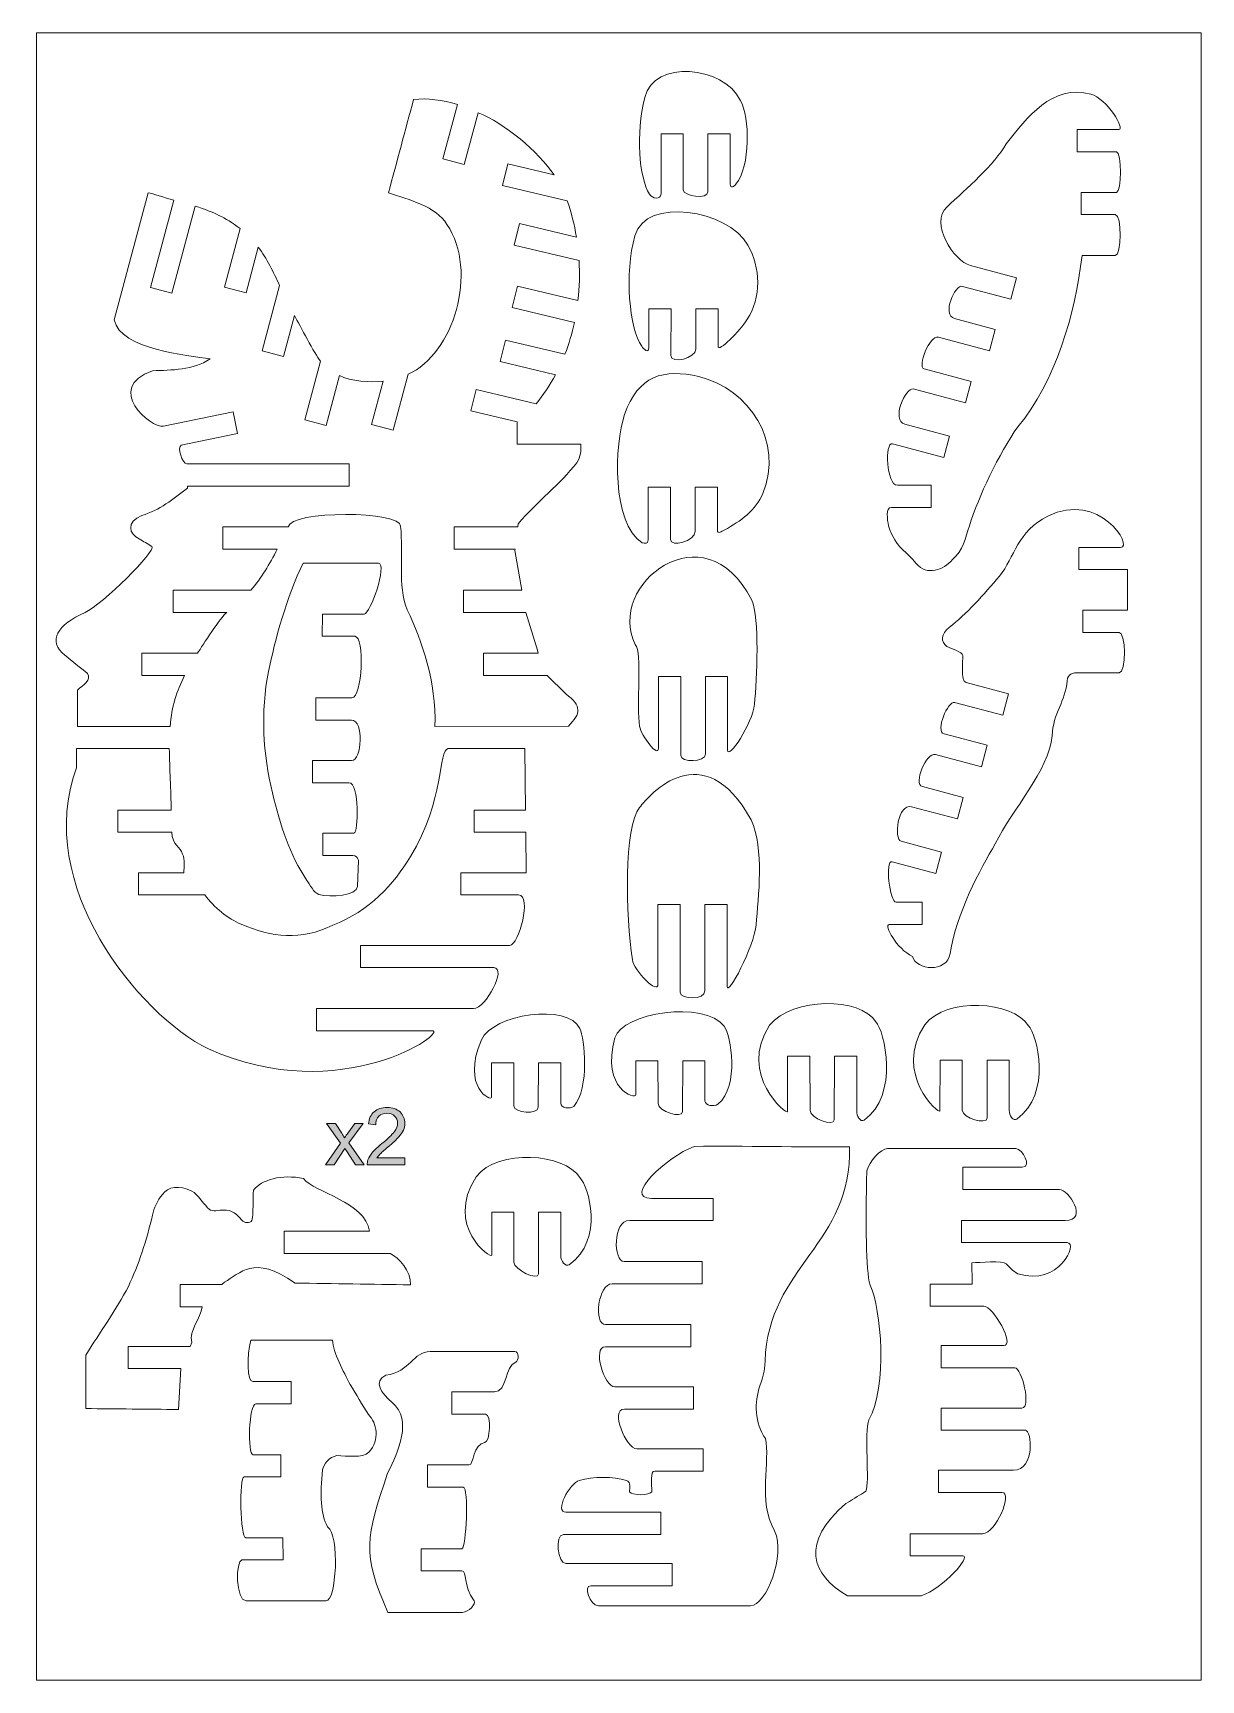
# Model space of a CAD drawing. Header units: inches. Extents: x 32 to 190, y 132 to 355.
import ezdxf

# ---------------------------------------------------------------- set-up
doc = ezdxf.new("R2010")
doc.units = ezdxf.units.IN
doc.header["$MEASUREMENT"] = 0
for name, color, linetype in [('Capa 1', 7, 'Continuous'), ('Capa 2', 1, 'Continuous'), ('Capa 3', 5, 'Continuous')]:
    doc.layers.add(name, color=color, linetype=linetype)

msp = doc.modelspace()

# ---------------------------------------------------------------- hatches: boundary and pattern name
at = {"layer": 'Capa 2'}
h = msp.add_hatch(color=256, dxfattribs=at)
h.dxf.hatch_style = 2
edge = h.paths.add_edge_path()
edge.add_spline(control_points=[(71.63, 202), (71.63, 202), (73.67, 204.91), (73.67, 204.91), (73.67, 204.91), (71.78, 207.59), (71.78, 207.59), (71.78, 207.59), (72.96, 207.59), (72.96, 207.59), (72.96, 207.59), (73.82, 206.28), (73.82, 206.28), (73.98, 206.03), (74.11, 205.83), (74.21, 205.66), (74.37, 205.89), (74.51, 206.09), (74.64, 206.27), (74.64, 206.27), (75.58, 207.59), (75.58, 207.59), (75.58, 207.59), (76.71, 207.59), (76.71, 207.59), (76.71, 207.59), (74.78, 204.96), (74.78, 204.96), (74.78, 204.96), (76.86, 202), (76.86, 202), (76.86, 202), (75.7, 202), (75.7, 202), (75.7, 202), (74.55, 203.74), (74.55, 203.74), (74.55, 203.74), (74.24, 204.21), (74.24, 204.21), (74.24, 204.21), (72.78, 202), (72.78, 202), (72.78, 202), (71.63, 202), (71.63, 202), (71.63, 202), (71.63, 202), (71.63, 202)], knot_values=[0, 0, 0, 0, 1, 1, 1, 2, 2, 2, 3, 3, 3, 4, 4, 4, 5, 5, 5, 6, 6, 6, 7, 7, 7, 8, 8, 8, 9, 9, 9, 10, 10, 10, 11, 11, 11, 12, 12, 12, 13, 13, 13, 14, 14, 14, 15, 15, 15, 16, 16, 16, 16], degree=3, periodic=0)
edge = h.paths.add_edge_path()
edge.add_spline(control_points=[(82.37, 202.92), (82.37, 202.92), (82.37, 202), (82.37, 202), (82.37, 202), (77.27, 202), (77.27, 202), (77.26, 202.23), (77.29, 202.45), (77.37, 202.66), (77.5, 203.01), (77.71, 203.35), (78, 203.69), (78.29, 204.03), (78.7, 204.42), (79.24, 204.86), (80.08, 205.55), (80.64, 206.09), (80.94, 206.49), (81.23, 206.89), (81.38, 207.27), (81.38, 207.63), (81.38, 208.01), (81.25, 208.32), (80.98, 208.58), (80.71, 208.84), (80.36, 208.97), (79.93, 208.97), (79.47, 208.97), (79.11, 208.83), (78.83, 208.56), (78.56, 208.28), (78.42, 207.9), (78.42, 207.42), (78.42, 207.42), (77.44, 207.52), (77.44, 207.52), (77.51, 208.25), (77.76, 208.8), (78.2, 209.18), (78.63, 209.56), (79.22, 209.75), (79.95, 209.75), (80.69, 209.75), (81.27, 209.55), (81.71, 209.14), (82.14, 208.73), (82.35, 208.22), (82.35, 207.61), (82.35, 207.3), (82.29, 207), (82.16, 206.7), (82.04, 206.4), (81.83, 206.09), (81.54, 205.76), (81.24, 205.43), (80.76, 204.97), (80.08, 204.4), (79.51, 203.92), (79.14, 203.6), (78.98, 203.43), (78.82, 203.26), (78.69, 203.09), (78.58, 202.92), (78.58, 202.92), (82.37, 202.92), (82.37, 202.92)], knot_values=[0, 0, 0, 0, 0.352778, 0.352778, 0.352778, 0.705556, 0.705556, 0.705556, 1.058334, 1.058334, 1.058334, 1.411112, 1.411112, 1.411112, 1.76389, 1.76389, 1.76389, 2.116668, 2.116668, 2.116668, 2.469446, 2.469446, 2.469446, 2.822224, 2.822224, 2.822224, 3.175002, 3.175002, 3.175002, 3.52778, 3.52778, 3.52778, 3.880558, 3.880558, 3.880558, 4.233336, 4.233336, 4.233336, 4.586114, 4.586114, 4.586114, 4.938892, 4.938892, 4.938892, 5.29167, 5.29167, 5.29167, 5.644448, 5.644448, 5.644448, 5.997226, 5.997226, 5.997226, 6.350004, 6.350004, 6.350004, 6.702782, 6.702782, 6.702782, 7.05556, 7.05556, 7.05556, 7.408338, 7.408338, 7.408338, 7.761116, 7.761116, 7.761116, 7.761116], degree=3, periodic=0)
edge.add_line((82.37, 202.92), (82.37, 202.92))

# ---------------------------------------------------------------- linework, layer by layer
at = {"layer": 'Capa 1', "lineweight": 20}
for points, knots in [([(114.79, 346.36), (113.59, 341.35), (114.01, 335.59), (115.44, 333.25), (115.8, 332.65), (117, 332.49), (117, 333.29), (117, 333.29), (117, 341.43), (117, 341.43), (117, 341.43), (120, 341.43), (120, 341.43), (120, 341.43), (120, 333.85), (120, 333.85), (120, 332.99), (123.35, 332.5), (123.35, 333.6), (123.35, 333.6), (123.35, 341.43), (123.35, 341.43), (123.35, 341.43), (126.35, 341.43), (126.35, 341.43), (126.35, 341.43), (126.35, 334.64), (126.35, 334.64), (126.35, 333.95), (126.9, 334.31), (127.13, 334.6), (129.12, 337.07), (129.02, 343.63), (127.72, 345.98), (125.43, 350.66), (116.01, 351.5), (114.79, 346.36), (114.79, 346.36), (114.79, 346.36), (114.79, 346.36)], [0, 0, 0, 0, 1, 1, 1, 2, 2, 2, 3, 3, 3, 4, 4, 4, 5, 5, 5, 6, 6, 6, 7, 7, 7, 8, 8, 8, 9, 9, 9, 10, 10, 10, 11, 11, 11, 12, 12, 12, 13, 13, 13, 13]), ([(178.89, 341.99), (179.84, 341.99), (177.27, 346.2), (175.12, 346.8), (169.86, 348.17), (166.49, 343.65), (163.67, 340.06), (162.07, 337.25), (158.33, 334.05), (155.65, 331.52), (153.3, 329.44), (156.53, 324.23), (158.86, 323.61), (158.86, 323.61), (165.07, 321.94), (165.07, 321.94), (165.07, 321.94), (164.3, 319.05), (164.3, 319.05), (164.3, 319.05), (157.77, 320.8), (157.77, 320.8), (156.69, 321.08), (154.95, 316.92), (156.7, 316.45), (156.7, 316.45), (162.18, 314.98), (162.18, 314.98), (162.18, 314.98), (161.4, 312.08), (161.4, 312.08), (161.4, 312.08), (154.5, 313.93), (154.5, 313.93), (153.29, 314.26), (151.63, 309.88), (152.57, 309.63), (152.57, 309.63), (158.94, 307.92), (158.94, 307.92), (158.94, 307.92), (158.16, 305.03), (158.16, 305.03), (158.16, 305.03), (151.08, 306.92), (151.08, 306.92), (150.08, 307.19), (148.06, 302.67), (149.98, 302.16), (149.98, 302.16), (156.02, 300.54), (156.02, 300.54), (156.02, 300.54), (155.24, 297.64), (155.24, 297.64), (155.24, 297.64), (148.3, 299.51), (148.3, 299.51), (147.22, 299.8), (147.45, 293.9), (148.96, 293.9), (148.96, 293.9), (153.55, 293.9), (153.55, 293.9), (153.55, 293.9), (153.55, 290.9), (153.55, 290.9), (153.55, 290.9), (148.16, 290.9), (148.16, 290.9), (147.3, 290.9), (147.64, 289.24), (147.75, 288.41), (148.82, 285.24), (150.24, 285.01), (151.48, 283.32), (153.02, 281.59), (155.16, 282.44), (156.42, 283.85), (157.85, 285.1), (158.16, 286.75), (158.7, 288.41), (159.88, 292.3), (162.72, 298.18), (165.25, 301.81), (170.38, 307.9), (172.99, 317.12), (173.94, 324.96), (173.94, 324.96), (178.42, 324.96), (178.42, 324.96), (179.31, 324.99), (179.35, 330.47), (178.4, 330.5), (178.4, 330.5), (173.83, 330.5), (173.83, 330.5), (173.83, 330.5), (173.83, 333.5), (173.83, 333.5), (175.41, 333.5), (177, 333.5), (178.58, 333.5), (179.26, 333.52), (179.37, 338.97), (178.57, 338.99), (178.57, 338.99), (173.27, 338.99), (173.27, 338.99), (173.27, 338.99), (173.27, 341.99), (173.27, 341.99), (173.27, 341.99), (178.89, 341.99), (178.89, 341.99), (178.89, 341.99), (178.89, 341.99), (178.89, 341.99)], [0, 0, 0, 0, 1, 1, 1, 2, 2, 2, 3, 3, 3, 4, 4, 4, 5, 5, 5, 6, 6, 6, 7, 7, 7, 8, 8, 8, 9, 9, 9, 10, 10, 10, 11, 11, 11, 12, 12, 12, 13, 13, 13, 14, 14, 14, 15, 15, 15, 16, 16, 16, 17, 17, 17, 18, 18, 18, 19, 19, 19, 20, 20, 20, 21, 21, 21, 22, 22, 22, 23, 23, 23, 24, 24, 24, 25, 25, 25, 26, 26, 26, 27, 27, 27, 28, 28, 28, 29, 29, 29, 30, 30, 30, 31, 31, 31, 32, 32, 32, 33, 33, 33, 34, 34, 34, 35, 35, 35, 36, 36, 36, 37, 37, 37, 38, 38, 38, 39, 39, 39, 39]), ([(47.65, 333.43), (47.65, 333.43), (43.06, 316.26), (43.06, 316.26), (43.94, 312.22), (52.92, 311.52), (56.04, 310.98), (53.7, 309.46), (50.82, 309.47), (48.25, 309.39), (41.62, 307.07), (47.99, 301.55), (49.72, 301.91), (49.72, 301.91), (59.15, 303.82), (59.15, 303.82), (59.15, 303.82), (59.75, 300.89), (59.75, 300.89), (59.75, 300.89), (52.13, 299.34), (52.13, 299.34), (51.52, 299.1), (52.28, 296.8), (52.89, 296.78), (52.89, 296.78), (74.84, 296.78), (74.84, 296.78), (74.84, 296.78), (74.84, 293.78), (74.84, 293.78), (74.84, 293.78), (52.98, 293.78), (52.98, 293.78), (52.98, 293.68), (52.99, 293.59), (52.99, 293.49), (51.07, 292.1), (49.16, 290.48), (46.79, 289.82), (44.64, 288.99), (45.04, 287.25), (46.45, 286.65), (47.01, 286.31), (47.58, 285.97), (48.14, 285.63), (48.8, 285.07), (41.44, 277.73), (39.11, 276.69), (35.44, 275.05), (33.92, 272.84), (36.4, 270.92), (37.42, 270.09), (38.43, 269.26), (39.45, 268.43), (40.07, 267.56), (38.77, 266.89), (38.09, 266.17), (38.09, 264.62), (38.09, 262.84), (38.09, 261.29), (38.09, 261.29), (50.63, 261.29), (50.63, 261.29), (50.82, 263.99), (51.5, 266.02), (52.58, 268.17), (52.58, 268.17), (46.78, 268.17), (46.78, 268.17), (46.78, 268.17), (46.78, 271.17), (46.78, 271.17), (46.78, 271.17), (54.32, 271.17), (54.32, 271.17), (55.04, 272.29), (57.39, 276.04), (58.28, 276.69), (58.28, 276.69), (51.02, 276.69), (51.02, 276.69), (51.02, 276.69), (51.02, 279.69), (51.02, 279.69), (51.02, 279.69), (61.53, 279.69), (61.53, 279.69), (62.97, 281.37), (64.06, 283.23), (65.11, 285.26), (65.11, 285.26), (57.73, 285.26), (57.73, 285.26), (57.73, 285.26), (57.73, 288.26), (57.73, 288.26), (57.73, 288.26), (66.6, 288.26), (66.6, 288.26), (66.77, 290.51), (81.98, 290.48), (81.78, 288.35), (82.19, 284.57), (81.36, 280.41), (82.68, 277.03), (84.69, 272.81), (86.62, 267.37), (86.43, 261.28), (86.43, 261.28), (104.47, 261.3), (104.47, 261.3), (106.22, 263.07), (106.27, 264), (104.13, 265.71), (104.13, 265.71), (101.62, 268.17), (101.62, 268.17), (101.62, 268.17), (93, 268.17), (93, 268.17), (93, 268.17), (93, 271.17), (93, 271.17), (93, 271.17), (100.39, 271.17), (100.39, 271.17), (100.39, 271.17), (100.29, 271.6), (100.29, 271.6), (100.29, 271.6), (98.74, 276.69), (98.74, 276.69), (98.74, 276.69), (90.28, 276.69), (90.28, 276.69), (90.28, 276.69), (90.28, 279.69), (90.28, 279.69), (90.28, 279.69), (98.2, 279.69), (98.2, 279.69), (98.2, 279.69), (97.24, 285.06), (97.24, 285.06), (97.24, 285.06), (97.27, 285.26), (97.27, 285.26), (97.27, 285.26), (89.05, 285.26), (89.05, 285.26), (89.05, 285.26), (89.05, 288.26), (89.05, 288.26), (89.05, 288.26), (97.64, 288.26), (97.64, 288.26), (97.64, 288.26), (97.7, 288.69), (97.7, 288.69), (100.22, 291.72), (103.41, 294.02), (105.6, 296.95), (106.18, 297.76), (106.17, 298.58), (106.16, 299.44), (106.16, 299.44), (97.53, 299.44), (97.53, 299.44), (97.53, 299.44), (97.53, 302.46), (97.53, 302.46), (97.53, 302.46), (91.3, 303.96), (91.3, 303.96), (91.3, 303.96), (92, 306.87), (92, 306.87), (92, 306.87), (100.11, 304.92), (100.11, 304.92), (101.04, 306.06), (102.03, 307.52), (102.73, 308.84), (102.73, 308.84), (95.27, 310.62), (95.27, 310.62), (95.27, 310.62), (95.97, 313.54), (95.97, 313.54), (95.97, 313.54), (104, 311.61), (104, 311.61), (104.54, 312.99), (104.98, 314.44), (105.3, 315.9), (105.3, 315.9), (96.88, 317.93), (96.88, 317.93), (96.88, 317.93), (97.58, 320.84), (97.58, 320.84), (97.58, 320.84), (105.77, 318.88), (105.77, 318.88), (105.98, 320.68), (106.02, 322.48), (105.92, 324.28), (105.92, 324.28), (97.15, 326.39), (97.15, 326.39), (97.15, 326.39), (97.86, 329.3), (97.86, 329.3), (97.86, 329.3), (105.56, 327.45), (105.56, 327.45), (105.29, 329.11), (104.87, 330.82), (104.32, 332.35), (104.32, 332.35), (95.57, 334.45), (95.57, 334.45), (95.57, 334.45), (96.27, 337.37), (96.27, 337.37), (96.27, 337.37), (102.54, 335.86), (102.54, 335.86), (100.39, 339.01), (95.83, 342.89), (92.28, 344.28), (92.28, 344.28), (90.39, 337.26), (90.39, 337.26), (90.39, 337.26), (87.5, 338.04), (87.5, 338.04), (87.5, 338.04), (89.46, 345.38), (89.46, 345.38), (87.42, 346.01), (85.39, 346.29), (83.54, 346.08), (82.41, 341.87), (81.28, 337.66), (80.15, 333.45), (82.96, 332.53), (86.55, 331.61), (88.05, 329.17), (92.34, 322.79), (88.94, 311.64), (82.8, 308.91), (82.8, 308.91), (80.77, 301.34), (80.77, 301.34), (80.77, 301.34), (77.87, 302.12), (77.87, 302.12), (77.87, 302.12), (79.44, 307.96), (79.44, 307.96), (77.85, 307.79), (74.94, 307.95), (73.53, 308.73), (73.53, 308.73), (71.71, 301.96), (71.71, 301.96), (71.71, 301.96), (68.82, 302.74), (68.82, 302.74), (68.82, 302.74), (70.95, 310.7), (70.95, 310.7), (70.14, 311.64), (68.21, 315.5), (67.43, 316.85), (67.43, 316.85), (65.95, 311.32), (65.95, 311.32), (65.95, 311.32), (63.06, 312.1), (63.06, 312.1), (63.06, 312.1), (65.42, 320.93), (65.42, 320.93), (64.59, 322.69), (63.67, 324.6), (62.54, 326.1), (62.54, 326.1), (60.89, 319.94), (60.89, 319.94), (60.89, 319.94), (57.99, 320.71), (57.99, 320.71), (57.99, 320.71), (60.11, 328.61), (60.11, 328.61), (57.85, 330.23), (56.69, 330.75), (54.02, 331.66), (54.02, 331.66), (50.87, 319.88), (50.87, 319.88), (50.87, 319.88), (47.97, 320.66), (47.97, 320.66), (47.97, 320.66), (51.13, 332.44), (51.13, 332.44), (49.88, 332.8), (48.26, 333.36), (47.65, 333.43), (47.65, 333.43), (47.65, 333.43), (47.65, 333.43)], [0, 0, 0, 0, 1, 1, 1, 2, 2, 2, 3, 3, 3, 4, 4, 4, 5, 5, 5, 6, 6, 6, 7, 7, 7, 8, 8, 8, 9, 9, 9, 10, 10, 10, 11, 11, 11, 12, 12, 12, 13, 13, 13, 14, 14, 14, 15, 15, 15, 16, 16, 16, 17, 17, 17, 18, 18, 18, 19, 19, 19, 20, 20, 20, 21, 21, 21, 22, 22, 22, 23, 23, 23, 24, 24, 24, 25, 25, 25, 26, 26, 26, 27, 27, 27, 28, 28, 28, 29, 29, 29, 30, 30, 30, 31, 31, 31, 32, 32, 32, 33, 33, 33, 34, 34, 34, 35, 35, 35, 36, 36, 36, 37, 37, 37, 38, 38, 38, 39, 39, 39, 40, 40, 40, 41, 41, 41, 42, 42, 42, 43, 43, 43, 44, 44, 44, 45, 45, 45, 46, 46, 46, 47, 47, 47, 48, 48, 48, 49, 49, 49, 50, 50, 50, 51, 51, 51, 52, 52, 52, 53, 53, 53, 54, 54, 54, 55, 55, 55, 56, 56, 56, 57, 57, 57, 58, 58, 58, 59, 59, 59, 60, 60, 60, 61, 61, 61, 62, 62, 62, 63, 63, 63, 64, 64, 64, 65, 65, 65, 66, 66, 66, 67, 67, 67, 68, 68, 68, 69, 69, 69, 70, 70, 70, 71, 71, 71, 72, 72, 72, 73, 73, 73, 74, 74, 74, 75, 75, 75, 76, 76, 76, 77, 77, 77, 78, 78, 78, 79, 79, 79, 80, 80, 80, 81, 81, 81, 82, 82, 82, 83, 83, 83, 84, 84, 84, 85, 85, 85, 86, 86, 86, 87, 87, 87, 88, 88, 88, 89, 89, 89, 90, 90, 90, 91, 91, 91, 92, 92, 92, 93, 93, 93, 94, 94, 94, 95, 95, 95, 96, 96, 96, 97, 97, 97, 98, 98, 98, 99, 99, 99, 100, 100, 100, 101, 101, 101, 102, 102, 102, 103, 103, 103, 104, 104, 104, 105, 105, 105, 105]), ([(113.47, 327.65), (112.04, 322.5), (112.69, 315.09), (114.4, 312.69), (114.63, 312.35), (115.33, 311.6), (115.36, 312.52), (115.36, 312.52), (115.36, 317.76), (115.36, 317.76), (115.36, 317.76), (118.36, 317.76), (118.36, 317.76), (118.36, 317.76), (118.33, 311.43), (118.33, 311.43), (118.35, 310.24), (121.69, 311.1), (121.71, 312.3), (121.71, 312.3), (121.71, 317.76), (121.71, 317.76), (121.71, 317.76), (124.71, 317.76), (124.71, 317.76), (124.71, 317.76), (124.71, 312.72), (124.71, 312.72), (124.7, 311.69), (127.72, 314.87), (128.61, 316.26), (130.64, 319.3), (130.43, 323.37), (128.75, 326.38), (126, 331.19), (114.94, 332.94), (113.47, 327.65), (113.47, 327.65), (113.47, 327.65), (113.47, 327.65)], [0, 0, 0, 0, 1, 1, 1, 2, 2, 2, 3, 3, 3, 4, 4, 4, 5, 5, 5, 6, 6, 6, 7, 7, 7, 8, 8, 8, 9, 9, 9, 10, 10, 10, 11, 11, 11, 12, 12, 12, 13, 13, 13, 13]), ([(112.07, 303.45), (110.71, 299.48), (110.29, 288.75), (114.45, 286.12), (114.73, 286.08), (115.28, 285.84), (115.28, 286.52), (115.28, 286.52), (115.28, 293.62), (115.28, 293.62), (115.28, 293.62), (118.28, 293.62), (118.28, 293.62), (118.28, 293.62), (118.28, 286.55), (118.28, 286.55), (118.28, 285.47), (121.63, 286.34), (121.63, 287.64), (121.63, 287.64), (121.63, 293.62), (121.63, 293.62), (121.63, 293.62), (124.63, 293.62), (124.63, 293.62), (124.63, 293.62), (124.63, 287.83), (124.63, 287.83), (124.63, 287.18), (125.26, 287.7), (125.56, 287.84), (127.75, 289.03), (129.81, 290.53), (130.78, 292.8), (133.64, 299.8), (128.96, 306.86), (122.12, 308.61), (117.33, 309.67), (113.9, 308.79), (112.07, 303.45), (112.07, 303.45), (112.07, 303.45), (112.07, 303.45)], [0, 0, 0, 0, 1, 1, 1, 2, 2, 2, 3, 3, 3, 4, 4, 4, 5, 5, 5, 6, 6, 6, 7, 7, 7, 8, 8, 8, 9, 9, 9, 10, 10, 10, 11, 11, 11, 12, 12, 12, 13, 13, 13, 14, 14, 14, 14]), ([(179.13, 285.49), (180.98, 285.49), (176.22, 293.25), (169.31, 289.71), (165.2, 287.73), (164.82, 284.14), (162.77, 281.62), (160.73, 279.2), (158.17, 276.31), (155.99, 274.72), (154.84, 273.76), (154.78, 272.75), (155.65, 272.11), (156.37, 271.7), (157.73, 271.4), (157.8, 270.87), (157.82, 270.19), (157.49, 267.43), (158.24, 267.23), (158.24, 267.23), (164, 265.69), (164, 265.69), (164, 265.69), (163.22, 262.79), (163.22, 262.79), (163.22, 262.79), (156.7, 264.54), (156.7, 264.54), (155.79, 264.78), (154.04, 260.62), (155.28, 260.28), (155.28, 260.28), (161.1, 258.73), (161.1, 258.73), (161.1, 258.73), (160.32, 255.83), (160.32, 255.83), (160.32, 255.83), (154.12, 257.49), (154.12, 257.49), (152.84, 257.83), (151.08, 253.48), (152.34, 253.14), (152.34, 253.14), (157.86, 251.67), (157.86, 251.67), (157.86, 251.67), (157.09, 248.77), (157.09, 248.77), (157.09, 248.77), (150.89, 250.43), (150.89, 250.43), (149.06, 250.92), (148.38, 246.04), (149.49, 245.75), (149.49, 245.75), (154.94, 244.28), (154.94, 244.28), (154.94, 244.28), (154.17, 241.39), (154.17, 241.39), (154.17, 241.39), (148.26, 242.97), (148.26, 242.97), (147.21, 243.25), (147.97, 237.5), (148.79, 237.5), (148.79, 237.5), (152.31, 237.5), (152.31, 237.5), (152.31, 237.5), (152.31, 234.5), (152.31, 234.5), (152.31, 234.5), (147.87, 234.5), (147.87, 234.5), (147.07, 234.5), (148.87, 231.2), (151, 230.16), (151.48, 228.36), (155.62, 227.85), (156.11, 230.58), (156.9, 235.86), (160.16, 242.05), (162.2, 245.41), (164.53, 250.12), (169.46, 255.31), (169.88, 260.02), (170, 263.09), (171.71, 264.67), (171.93, 267.46), (172, 268.45), (172.73, 268.51), (173.07, 268.52), (175.02, 268.52), (176.98, 268.52), (178.94, 268.52), (179.98, 268.51), (179.83, 274.16), (178.94, 274), (178.94, 274), (174.05, 274), (174.05, 274), (174.05, 274), (174.05, 277), (174.05, 277), (174.05, 277), (180.07, 277), (180.07, 277), (180.07, 277), (180.07, 282.49), (180.07, 282.49), (180.07, 282.49), (173.49, 282.49), (173.49, 282.49), (173.49, 282.49), (173.49, 285.49), (173.49, 285.49), (173.49, 285.49), (179.13, 285.49), (179.13, 285.49), (179.13, 285.49), (179.13, 285.49), (179.13, 285.49)], [0, 0, 0, 0, 1, 1, 1, 2, 2, 2, 3, 3, 3, 4, 4, 4, 5, 5, 5, 6, 6, 6, 7, 7, 7, 8, 8, 8, 9, 9, 9, 10, 10, 10, 11, 11, 11, 12, 12, 12, 13, 13, 13, 14, 14, 14, 15, 15, 15, 16, 16, 16, 17, 17, 17, 18, 18, 18, 19, 19, 19, 20, 20, 20, 21, 21, 21, 22, 22, 22, 23, 23, 23, 24, 24, 24, 25, 25, 25, 26, 26, 26, 27, 27, 27, 28, 28, 28, 29, 29, 29, 30, 30, 30, 31, 31, 31, 32, 32, 32, 33, 33, 33, 34, 34, 34, 35, 35, 35, 36, 36, 36, 37, 37, 37, 38, 38, 38, 39, 39, 39, 40, 40, 40, 41, 41, 41, 41]), ([(129.26, 278.37), (122.9, 290.96), (109.47, 280.37), (113.52, 272.36), (114.49, 271.37), (113.64, 263.95), (114.11, 261.31), (114.33, 260), (116.66, 256.93), (116.66, 258.36), (116.66, 258.36), (116.66, 268.02), (116.66, 268.02), (116.66, 268.02), (119.66, 268.02), (119.66, 268.02), (119.66, 268.02), (119.66, 257.37), (119.66, 257.37), (119.66, 256.4), (123.01, 256.39), (123.01, 257.53), (123.01, 257.53), (123.01, 268.02), (123.01, 268.02), (123.01, 268.02), (126.01, 268.02), (126.01, 268.02), (126.01, 268.02), (126.01, 258.08), (126.01, 258.08), (126.01, 256.64), (129.41, 261.7), (129.64, 264.28), (129.94, 267.73), (130.38, 275.95), (129.26, 278.37), (129.26, 278.37), (129.26, 278.37), (129.26, 278.37)], [0, 0, 0, 0, 1, 1, 1, 2, 2, 2, 3, 3, 3, 4, 4, 4, 5, 5, 5, 6, 6, 6, 7, 7, 7, 8, 8, 8, 9, 9, 9, 10, 10, 10, 11, 11, 11, 12, 12, 12, 13, 13, 13, 13]), ([(78.78, 283.36), (78.78, 283.36), (68.62, 283.36), (68.62, 283.36), (66.41, 279), (64.77, 272.84), (63.93, 268.73), (62.82, 263.26), (63.19, 257.47), (64.44, 252.32), (65.54, 247.8), (66.75, 244.01), (69.12, 240.44), (69.44, 240.02), (70.11, 238.71), (70.71, 238.56), (72.38, 238.16), (75.89, 238.37), (75.95, 239.64), (75.95, 239.64), (76.07, 243.18), (76.07, 243.18), (75.96, 243.57), (75.73, 243.82), (75.32, 243.84), (75.32, 243.84), (71.28, 243.84), (71.28, 243.84), (71.28, 243.84), (71.28, 246.84), (71.28, 246.84), (71.28, 246.84), (75.48, 246.84), (75.48, 246.84), (76.04, 246.84), (76.31, 253.67), (74.77, 253.67), (74.77, 253.67), (69.85, 253.67), (69.85, 253.67), (69.85, 253.67), (69.86, 256.67), (69.86, 256.67), (69.86, 256.67), (75.15, 256.67), (75.15, 256.67), (76.56, 256.67), (76.88, 262.15), (75.13, 262.15), (75.13, 262.15), (70.34, 262.15), (70.34, 262.15), (70.34, 262.15), (70.34, 265.15), (70.34, 265.15), (70.34, 265.15), (75.21, 265.15), (75.21, 265.15), (76.61, 265.15), (77, 273.47), (75.59, 273.47), (75.59, 273.47), (71.19, 273.47), (71.19, 273.47), (71.19, 273.47), (71.21, 276.47), (71.21, 276.47), (71.21, 276.47), (76.88, 276.47), (76.88, 276.47), (77.67, 276.47), (80.05, 283.22), (78.78, 283.36), (78.78, 283.36), (78.78, 283.36), (78.78, 283.36)], [0, 0, 0, 0, 1, 1, 1, 2, 2, 2, 3, 3, 3, 4, 4, 4, 5, 5, 5, 6, 6, 6, 7, 7, 7, 8, 8, 8, 9, 9, 9, 10, 10, 10, 11, 11, 11, 12, 12, 12, 13, 13, 13, 14, 14, 14, 15, 15, 15, 16, 16, 16, 17, 17, 17, 18, 18, 18, 19, 19, 19, 20, 20, 20, 21, 21, 21, 22, 22, 22, 23, 23, 23, 24, 24, 24, 25, 25, 25, 25]), ([(129.19, 248.67), (122.69, 260.35), (115.39, 252.06), (114.11, 250.31), (112, 247.76), (112.18, 235.67), (113.12, 229.73), (113.34, 228.28), (116.59, 224.87), (116.59, 226.46), (116.59, 226.46), (116.59, 237.19), (116.59, 237.19), (116.59, 237.19), (119.59, 237.19), (119.59, 237.19), (119.59, 237.19), (119.59, 225.36), (119.59, 225.36), (119.59, 224.28), (122.94, 224.27), (122.94, 225.54), (122.94, 225.54), (122.94, 237.19), (122.94, 237.19), (122.94, 237.19), (125.94, 237.19), (125.94, 237.19), (125.94, 237.19), (125.94, 226.14), (125.94, 226.14), (125.94, 224.55), (129.62, 231.58), (129.85, 234.44), (130.16, 238.27), (130.98, 244.68), (129.19, 248.67), (129.19, 248.67), (129.19, 248.67), (129.19, 248.67)], [0, 0, 0, 0, 1, 1, 1, 2, 2, 2, 3, 3, 3, 4, 4, 4, 5, 5, 5, 6, 6, 6, 7, 7, 7, 8, 8, 8, 9, 9, 9, 10, 10, 10, 11, 11, 11, 12, 12, 12, 13, 13, 13, 13]), ([(50.51, 258.29), (50.51, 258.29), (37.98, 258.29), (37.98, 258.29), (37.98, 257.35), (37.98, 256.63), (37.98, 255.69), (32.07, 239.94), (46.31, 222.34), (55.81, 217.66), (73.78, 209.62), (88.49, 220.13), (86.01, 220.13), (86.01, 220.13), (70.41, 220.13), (70.41, 220.13), (70.41, 220.13), (70.41, 223.13), (70.41, 223.13), (70.41, 223.13), (91.63, 223.13), (91.63, 223.13), (93.31, 223.13), (96.19, 228.66), (94.4, 228.66), (94.4, 228.66), (76.37, 228.66), (76.37, 228.66), (76.37, 228.66), (76.37, 231.66), (76.37, 231.66), (76.37, 231.66), (96.52, 231.66), (96.52, 231.66), (97.81, 231.66), (99.59, 238.48), (97.71, 238.49), (97.71, 238.49), (89.95, 238.49), (89.95, 238.49), (89.95, 238.49), (89.95, 241.49), (89.95, 241.49), (89.95, 241.49), (98.78, 241.49), (98.78, 241.49), (98.78, 241.49), (98.72, 246.97), (98.72, 246.97), (98.72, 246.97), (91.75, 246.97), (91.75, 246.97), (91.75, 246.97), (91.75, 249.97), (91.75, 249.97), (91.75, 249.97), (98.69, 249.97), (98.69, 249.97), (98.69, 249.97), (98.6, 258.29), (98.6, 258.29), (98.6, 258.29), (88.21, 258.29), (88.21, 258.29), (86.87, 258.12), (87.79, 251.29), (83.13, 243.69), (80.81, 239.92), (77.6, 236.32), (72.63, 234.41), (68.27, 232.24), (64.35, 232.79), (60.21, 234.53), (58.48, 235.24), (56.49, 236.83), (55.32, 238.49), (55.32, 238.49), (46.34, 238.49), (46.34, 238.49), (46.34, 238.49), (46.34, 241.49), (46.34, 241.49), (46.34, 241.49), (52.49, 241.49), (52.49, 241.49), (52.48, 242.28), (52.68, 243.23), (52.31, 244.03), (52.04, 244.98), (50.94, 245.21), (50.83, 246.97), (50.83, 246.97), (43.56, 246.97), (43.56, 246.97), (43.56, 246.97), (43.56, 249.97), (43.56, 249.97), (43.56, 249.97), (50.78, 249.97), (50.78, 249.97), (50.7, 252.68), (50.57, 255.53), (50.51, 258.29), (50.51, 258.29), (50.51, 258.29), (50.51, 258.29)], [0, 0, 0, 0, 1, 1, 1, 2, 2, 2, 3, 3, 3, 4, 4, 4, 5, 5, 5, 6, 6, 6, 7, 7, 7, 8, 8, 8, 9, 9, 9, 10, 10, 10, 11, 11, 11, 12, 12, 12, 13, 13, 13, 14, 14, 14, 15, 15, 15, 16, 16, 16, 17, 17, 17, 18, 18, 18, 19, 19, 19, 20, 20, 20, 21, 21, 21, 22, 22, 22, 23, 23, 23, 24, 24, 24, 25, 25, 25, 26, 26, 26, 27, 27, 27, 28, 28, 28, 29, 29, 29, 30, 30, 30, 31, 31, 31, 32, 32, 32, 33, 33, 33, 34, 34, 34, 35, 35, 35, 35]), ([(92.72, 218.89), (94.23, 222.4), (104.41, 223.88), (106.03, 220.42), (106.64, 219.12), (107.4, 212.44), (105.2, 209.88), (104.66, 209.53), (103.44, 209.67), (103.44, 210.31), (103.44, 210.31), (103.44, 215.77), (103.44, 215.77), (103.44, 215.77), (100.44, 215.77), (100.44, 215.77), (100.44, 215.77), (100.39, 209.77), (100.39, 209.77), (100.39, 208.78), (97.11, 208.94), (97.11, 209.98), (97.11, 209.98), (97.09, 215.77), (97.09, 215.77), (97.09, 215.77), (94.09, 215.77), (94.09, 215.77), (94.09, 215.77), (94.09, 211.14), (94.09, 211.14), (94.09, 210.51), (89.93, 212.4), (92.72, 218.89), (92.72, 218.89), (92.72, 218.89), (92.72, 218.89)], [0, 0, 0, 0, 1, 1, 1, 2, 2, 2, 3, 3, 3, 4, 4, 4, 5, 5, 5, 6, 6, 6, 7, 7, 7, 8, 8, 8, 9, 9, 9, 10, 10, 10, 11, 11, 11, 12, 12, 12, 12]), ([(110.77, 219.19), (111.64, 222.52), (122.94, 224.33), (125.53, 220.73), (126.49, 219.41), (127.63, 212.75), (124.7, 210.18), (124.16, 209.84), (122.94, 209.98), (122.94, 210.62), (122.94, 210.62), (122.94, 216.08), (122.94, 216.08), (122.94, 216.08), (119.94, 216.08), (119.94, 216.08), (119.94, 216.08), (119.89, 209.19), (119.89, 209.19), (119.89, 208.19), (116.61, 209.24), (116.61, 210.29), (116.61, 210.29), (116.59, 216.08), (116.59, 216.08), (116.59, 216.08), (113.59, 216.08), (113.59, 216.08), (113.59, 216.08), (113.59, 211.45), (113.59, 211.45), (113.59, 210.82), (108.86, 212.13), (110.77, 219.19), (110.77, 219.19), (110.77, 219.19), (110.77, 219.19)], [0, 0, 0, 0, 1, 1, 1, 2, 2, 2, 3, 3, 3, 4, 4, 4, 5, 5, 5, 6, 6, 6, 7, 7, 7, 8, 8, 8, 9, 9, 9, 10, 10, 10, 11, 11, 11, 12, 12, 12, 12]), ([(131.68, 220.88), (134.83, 224.68), (143.96, 224.69), (146.05, 221.33), (147.22, 220.19), (149.25, 211.44), (144.47, 208.04), (143.92, 207.7), (143.46, 208.63), (143.46, 209.27), (143.46, 209.27), (143.46, 216.68), (143.46, 216.68), (143.46, 216.68), (140.46, 216.68), (140.46, 216.68), (140.46, 216.68), (140.4, 208.07), (140.4, 208.07), (140.4, 207.07), (137.15, 208.29), (137.15, 209.34), (137.15, 209.34), (137.11, 216.68), (137.11, 216.68), (137.11, 216.68), (134.12, 216.68), (134.12, 216.68), (134.12, 216.68), (134.12, 209.21), (134.12, 209.21), (134.12, 208.58), (127.32, 214.18), (131.68, 220.88), (131.68, 220.88), (131.68, 220.88), (131.68, 220.88)], [0, 0, 0, 0, 1, 1, 1, 2, 2, 2, 3, 3, 3, 4, 4, 4, 5, 5, 5, 6, 6, 6, 7, 7, 7, 8, 8, 8, 9, 9, 9, 10, 10, 10, 11, 11, 11, 12, 12, 12, 12]), ([(152.66, 220.94), (155.61, 224.74), (164.58, 224.16), (166.68, 220.81), (167.85, 219.67), (169.91, 211.58), (165.12, 208.18), (164.58, 207.84), (164.09, 208.7), (164.09, 209.34), (164.09, 209.34), (164.09, 216.16), (164.09, 216.16), (164.09, 216.16), (161.09, 216.16), (161.09, 216.16), (161.09, 216.16), (161.09, 208.34), (161.09, 208.34), (161.09, 207.34), (157.74, 208.33), (157.74, 209.38), (157.74, 209.38), (157.74, 216.16), (157.74, 216.16), (157.74, 216.16), (154.74, 216.16), (154.74, 216.16), (154.74, 216.16), (154.71, 209.31), (154.71, 209.31), (154.71, 208.69), (148.3, 214.24), (152.66, 220.94), (152.66, 220.94), (152.66, 220.94), (152.66, 220.94)], [0, 0, 0, 0, 1, 1, 1, 2, 2, 2, 3, 3, 3, 4, 4, 4, 5, 5, 5, 6, 6, 6, 7, 7, 7, 8, 8, 8, 9, 9, 9, 10, 10, 10, 11, 11, 11, 12, 12, 12, 12]), ([(92.01, 200.39), (94.97, 204.18), (103.94, 203.61), (106.03, 200.26), (107.2, 199.11), (109.36, 191.88), (104.58, 188.48), (104.04, 188.14), (103.44, 189.04), (103.44, 189.68), (103.44, 189.68), (103.44, 195.6), (103.44, 195.6), (103.44, 195.6), (100.45, 195.6), (100.45, 195.6), (100.45, 195.6), (100.45, 187.25), (100.45, 187.25), (100.45, 186.26), (97.1, 187.78), (97.1, 188.82), (97.1, 188.82), (97.1, 195.6), (97.1, 195.6), (97.1, 195.6), (94.1, 195.6), (94.1, 195.6), (94.1, 195.6), (94.1, 189.78), (94.1, 189.78), (94.1, 189.16), (87.66, 193.69), (92.01, 200.39), (92.01, 200.39), (92.01, 200.39), (92.01, 200.39)], [0, 0, 0, 0, 1, 1, 1, 2, 2, 2, 3, 3, 3, 4, 4, 4, 5, 5, 5, 6, 6, 6, 7, 7, 7, 8, 8, 8, 9, 9, 9, 10, 10, 10, 11, 11, 11, 12, 12, 12, 12]), ([(142.47, 204.44), (135.63, 204.36), (128.31, 204.57), (121.47, 204.49), (117.75, 203.07), (111.78, 197.46), (115.69, 197.46), (115.69, 197.46), (124.04, 197.46), (124.04, 197.46), (124.04, 197.46), (124.04, 194.46), (124.04, 194.46), (124.04, 194.46), (112.76, 194.46), (112.76, 194.46), (110.4, 194.46), (110.57, 188.92), (112, 188.92), (112, 188.92), (122.55, 188.92), (122.55, 188.92), (122.55, 188.92), (122.55, 185.92), (122.55, 185.92), (122.55, 185.92), (110.39, 185.92), (110.39, 185.92), (108.52, 185.92), (107.8, 180.4), (109.5, 180.4), (109.5, 180.4), (121.05, 180.4), (121.05, 180.4), (121.05, 180.4), (121.05, 177.4), (121.05, 177.4), (121.05, 177.4), (109.47, 177.4), (109.47, 177.4), (107.66, 177.4), (109.31, 171.96), (110.75, 171.96), (110.75, 171.96), (121.39, 171.96), (121.39, 171.96), (121.39, 171.96), (121.39, 168.96), (121.39, 168.96), (121.39, 168.96), (112.04, 168.96), (112.04, 168.96), (110.03, 168.96), (112.28, 163.6), (113.73, 163.57), (113.73, 163.57), (122.69, 163.57), (122.69, 163.57), (122.69, 163.57), (122.69, 160.57), (122.69, 160.57), (122.69, 160.57), (116.16, 160.57), (116.16, 160.57), (115.5, 160.59), (115.75, 158.8), (115.75, 157.78), (115.56, 157.27), (112.99, 157.23), (112.75, 157.78), (112.75, 158.25), (112.99, 159.08), (112.32, 159.31), (110.54, 159.86), (107.82, 159.86), (105.94, 159.31), (104.63, 158.95), (102.54, 155), (104.14, 155), (104.14, 155), (116.99, 155), (116.99, 155), (116.99, 155), (116.99, 152), (116.99, 152), (116.99, 152), (103.82, 152), (103.82, 152), (102.54, 152), (103.06, 148.07), (104.11, 148.07), (104.11, 148.07), (118.52, 148.07), (118.52, 148.07), (118.52, 148.07), (118.52, 145.07), (118.52, 145.07), (118.52, 145.07), (107.52, 145.07), (107.52, 145.07), (106.42, 145.07), (107.36, 142.41), (108.54, 142.33), (108.54, 142.33), (129.08, 142.37), (129.08, 142.37), (131.28, 142.41), (133.87, 149.23), (132.36, 152.48), (130.02, 156.47), (131.82, 162.08), (131.12, 164.96), (129.62, 167.07), (129.63, 169.92), (130.37, 172.1), (130.86, 173.53), (131, 173.9), (131.06, 175.44), (131.48, 188.26), (142.99, 191.38), (142.47, 204.44), (142.47, 204.44), (142.47, 204.44), (142.47, 204.44)], [0, 0, 0, 0, 1, 1, 1, 2, 2, 2, 3, 3, 3, 4, 4, 4, 5, 5, 5, 6, 6, 6, 7, 7, 7, 8, 8, 8, 9, 9, 9, 10, 10, 10, 11, 11, 11, 12, 12, 12, 13, 13, 13, 14, 14, 14, 15, 15, 15, 16, 16, 16, 17, 17, 17, 18, 18, 18, 19, 19, 19, 20, 20, 20, 21, 21, 21, 22, 22, 22, 23, 23, 23, 24, 24, 24, 25, 25, 25, 26, 26, 26, 27, 27, 27, 28, 28, 28, 29, 29, 29, 30, 30, 30, 31, 31, 31, 32, 32, 32, 33, 33, 33, 34, 34, 34, 35, 35, 35, 36, 36, 36, 37, 37, 37, 38, 38, 38, 39, 39, 39, 40, 40, 40, 41, 41, 41, 41]), ([(152.16, 143.69), (155.13, 144.73), (159.07, 149.1), (157.79, 149.1), (157.79, 149.1), (150.67, 149.1), (150.67, 149.1), (150.67, 149.1), (150.67, 152.1), (150.67, 152.1), (150.67, 152.1), (160.49, 152.1), (160.49, 152.1), (162.29, 152.1), (164.61, 157.7), (163.1, 157.7), (163.1, 157.7), (154.5, 157.7), (154.5, 157.7), (154.5, 157.7), (154.5, 160.7), (154.5, 160.7), (154.5, 160.7), (164.64, 160.7), (164.64, 160.7), (167.62, 160.7), (167.15, 166.1), (166.27, 166.1), (166.27, 166.1), (154.89, 166.1), (154.89, 166.1), (154.89, 166.1), (154.89, 169.1), (154.89, 169.1), (154.89, 169.1), (165.81, 169.1), (165.81, 169.1), (167.1, 169.1), (165.81, 174.54), (164.83, 174.54), (164.83, 174.54), (154.88, 174.54), (154.88, 174.54), (154.88, 174.54), (154.88, 177.54), (154.88, 177.54), (154.88, 177.54), (163.34, 177.54), (163.34, 177.54), (164.94, 177.54), (161.91, 182.88), (160.64, 182.88), (160.64, 182.88), (153.4, 182.88), (153.4, 182.88), (153.4, 182.88), (153.4, 185.87), (153.4, 185.87), (153.4, 185.87), (159.06, 185.87), (159.06, 185.87), (159.1, 186.21), (159.02, 188.12), (159.05, 188.73), (160.02, 188.81), (163.26, 189.02), (163.67, 188.62), (164.16, 188.15), (164.59, 187.6), (165.25, 187.26), (170.85, 185.45), (173.46, 191.48), (171.92, 191.48), (171.92, 191.48), (157.61, 191.48), (157.61, 191.48), (157.61, 191.48), (157.61, 194.47), (157.61, 194.47), (157.61, 194.47), (171.66, 194.47), (171.66, 194.47), (174.92, 194.47), (172.04, 198.67), (170.89, 198.67), (170.89, 198.67), (157.82, 198.67), (157.82, 198.67), (157.82, 198.67), (157.82, 201.67), (157.82, 201.67), (157.82, 201.67), (165.85, 201.67), (165.85, 201.67), (167.22, 201.67), (165.87, 204.23), (164.97, 204.18), (164.97, 204.18), (147.64, 204.18), (147.64, 204.18), (146.7, 204.14), (145.14, 202.46), (144.82, 201.18), (144.69, 193.91), (144.67, 187.82), (145.27, 185.73), (146.8, 182.53), (147.64, 172.02), (145.1, 167.51), (144.47, 165.77), (145.23, 158.99), (144.71, 157.84), (143.81, 157.29), (143.36, 157.02), (142, 156.2), (135.87, 150.95), (137.24, 146.56), (142.23, 143.69), (145.54, 143.69), (148.85, 143.69), (152.16, 143.69), (152.16, 143.69), (152.16, 143.69), (152.16, 143.69)], [0, 0, 0, 0, 1, 1, 1, 2, 2, 2, 3, 3, 3, 4, 4, 4, 5, 5, 5, 6, 6, 6, 7, 7, 7, 8, 8, 8, 9, 9, 9, 10, 10, 10, 11, 11, 11, 12, 12, 12, 13, 13, 13, 14, 14, 14, 15, 15, 15, 16, 16, 16, 17, 17, 17, 18, 18, 18, 19, 19, 19, 20, 20, 20, 21, 21, 21, 22, 22, 22, 23, 23, 23, 24, 24, 24, 25, 25, 25, 26, 26, 26, 27, 27, 27, 28, 28, 28, 29, 29, 29, 30, 30, 30, 31, 31, 31, 32, 32, 32, 33, 33, 33, 34, 34, 34, 35, 35, 35, 36, 36, 36, 37, 37, 37, 38, 38, 38, 39, 39, 39, 40, 40, 40, 41, 41, 41, 41]), ([(39.21, 176.27), (39.21, 173.85), (39.21, 171.44), (39.21, 169.03), (43.38, 168.99), (47.56, 168.95), (51.74, 168.91), (51.74, 168.91), (52.06, 174.44), (52.06, 174.44), (52.06, 174.44), (44.93, 174.44), (44.93, 174.44), (44.93, 174.44), (44.93, 177.44), (44.93, 177.44), (44.93, 177.44), (53.31, 177.44), (53.31, 177.44), (53.31, 177.44), (53.54, 177.97), (53.54, 177.97), (53.17, 179.63), (54.7, 181.2), (54.97, 182.8), (54.97, 182.8), (51.98, 182.8), (51.98, 182.8), (51.98, 182.8), (51.98, 185.8), (51.98, 185.8), (51.98, 185.8), (57.62, 185.8), (57.62, 185.8), (57.62, 185.8), (57.95, 186.11), (57.95, 186.11), (60.16, 187.26), (61.75, 190), (67.54, 186), (72.73, 185.92), (77.93, 185.85), (83.12, 185.77), (83.19, 187.77), (81.51, 189.34), (80.39, 190.02), (80.39, 190.02), (66.02, 190.02), (66.02, 190.02), (66.02, 190.02), (66.02, 193.02), (66.02, 193.02), (66.02, 193.02), (77.57, 193.02), (77.57, 193.02), (77.06, 196.99), (70.04, 198.26), (68.67, 200.14), (65.68, 200.75), (62.97, 199.99), (61.9, 198.56), (61.8, 197.46), (61.89, 195.38), (61.67, 194.45), (61.45, 194.05), (60.58, 194.11), (60.32, 194.49), (58.38, 197.09), (56.67, 195), (55.69, 196.18), (54.97, 196.94), (54.43, 197.92), (53.54, 198.45), (51.89, 199.26), (50.29, 199.05), (49.59, 197.99), (48.89, 197.19), (48.41, 196.14), (48.24, 195.17), (47.43, 191.85), (46.4, 188.47), (44.97, 185.55), (43.33, 182.34), (41.13, 179.36), (39.21, 176.27), (39.21, 176.27), (39.21, 176.27), (39.21, 176.27)], [0, 0, 0, 0, 1, 1, 1, 2, 2, 2, 3, 3, 3, 4, 4, 4, 5, 5, 5, 6, 6, 6, 7, 7, 7, 8, 8, 8, 9, 9, 9, 10, 10, 10, 11, 11, 11, 12, 12, 12, 13, 13, 13, 14, 14, 14, 15, 15, 15, 16, 16, 16, 17, 17, 17, 18, 18, 18, 19, 19, 19, 20, 20, 20, 21, 21, 21, 22, 22, 22, 23, 23, 23, 24, 24, 24, 25, 25, 25, 26, 26, 26, 27, 27, 27, 28, 28, 28, 29, 29, 29, 29]), ([(61.53, 178.28), (61.53, 178.28), (72.59, 178.28), (72.59, 178.28), (72.65, 176.62), (74.09, 173.99), (74.96, 172.28), (75.79, 170.92), (76.62, 169.57), (77.44, 168.21), (78.58, 167.07), (79.01, 164.8), (77.49, 163.12), (76.62, 162.27), (74.48, 162.66), (73.15, 162.66), (72.18, 162.5), (71.31, 161.49), (71.24, 160.74), (70.84, 157.5), (70.98, 154.62), (71.91, 153.05), (73.61, 151.87), (73.09, 142.94), (71.69, 143.01), (71.69, 143.01), (60.91, 143.01), (60.91, 143.01), (59.42, 143.05), (59.48, 148.55), (60.31, 148.55), (62.18, 148.55), (64.03, 148.55), (65.9, 148.55), (65.9, 148.55), (65.87, 151.55), (65.87, 151.55), (65.87, 151.55), (60.87, 151.55), (60.87, 151.55), (60.05, 151.55), (59.95, 159.79), (60.61, 159.79), (60.61, 159.79), (65.61, 159.79), (65.61, 159.79), (65.61, 159.79), (65.61, 162.79), (65.61, 162.79), (65.61, 162.79), (61.86, 162.79), (61.86, 162.79), (61.02, 162.79), (61.29, 169.67), (62.2, 169.67), (64.02, 169.67), (65.16, 169.67), (66.97, 169.67), (66.97, 170.67), (66.97, 171.67), (66.97, 172.67), (65.13, 172.67), (63.66, 172.67), (61.82, 172.67), (61, 172.65), (60.99, 176.15), (61.53, 178.28), (61.53, 178.28), (61.53, 178.28), (61.53, 178.28)], [0, 0, 0, 0, 1, 1, 1, 2, 2, 2, 3, 3, 3, 4, 4, 4, 5, 5, 5, 6, 6, 6, 7, 7, 7, 8, 8, 8, 9, 9, 9, 10, 10, 10, 11, 11, 11, 12, 12, 12, 13, 13, 13, 14, 14, 14, 15, 15, 15, 16, 16, 16, 17, 17, 17, 18, 18, 18, 19, 19, 19, 20, 20, 20, 21, 21, 21, 22, 22, 22, 23, 23, 23, 23]), ([(85.79, 176.73), (83.47, 176.77), (83.1, 173.97), (79.78, 173.53), (78.08, 172.65), (79.13, 171.14), (80.65, 169.86), (83.43, 167.42), (81.48, 163.26), (80.03, 160.29), (77.08, 151.53), (76.49, 149.44), (80.08, 141.46), (80.08, 141.46), (90.17, 141.46), (90.17, 141.46), (90.95, 141.49), (92.04, 142.61), (91.71, 143.04), (90.21, 145), (90.83, 147.13), (90.07, 147.08), (90.07, 147.08), (84.56, 147.08), (84.56, 147.08), (84.56, 147.08), (84.56, 150.08), (84.56, 150.08), (84.56, 150.08), (90.07, 150.08), (90.07, 150.08), (90.67, 150.14), (91.04, 158.36), (90.25, 158.4), (90.25, 158.4), (85.42, 158.4), (85.42, 158.4), (85.42, 158.4), (85.42, 161.4), (85.42, 161.4), (85.42, 161.4), (91.07, 161.4), (91.07, 161.4), (91.64, 161.39), (91.62, 164.29), (93.18, 164.43), (93.86, 164.47), (94.14, 168.26), (93.28, 168.28), (93.28, 168.28), (88.72, 168.28), (88.72, 168.28), (88.72, 168.28), (88.72, 171.28), (88.72, 171.28), (88.72, 171.28), (94.49, 171.28), (94.49, 171.28), (96.2, 171.32), (95.89, 174.8), (97.36, 175.29), (97.83, 175.55), (97.76, 176.74), (97.21, 176.73), (97.21, 176.73), (85.79, 176.73), (85.79, 176.73), (85.79, 176.73), (85.79, 176.73), (85.79, 176.73)], [0, 0, 0, 0, 1, 1, 1, 2, 2, 2, 3, 3, 3, 4, 4, 4, 5, 5, 5, 6, 6, 6, 7, 7, 7, 8, 8, 8, 9, 9, 9, 10, 10, 10, 11, 11, 11, 12, 12, 12, 13, 13, 13, 14, 14, 14, 15, 15, 15, 16, 16, 16, 17, 17, 17, 18, 18, 18, 19, 19, 19, 20, 20, 20, 21, 21, 21, 22, 22, 22, 23, 23, 23, 23])]:
    msp.add_open_spline(points, degree=3, knots=knots, dxfattribs=at)
at = {"layer": 'Capa 2', "lineweight": 0}
for points, knots in [([(82.37, 202.92), (82.37, 202.92), (82.37, 202), (82.37, 202), (82.37, 202), (77.27, 202), (77.27, 202), (77.26, 202.23), (77.29, 202.45), (77.37, 202.66), (77.5, 203.01), (77.71, 203.35), (78, 203.69), (78.29, 204.03), (78.7, 204.42), (79.24, 204.86), (80.08, 205.55), (80.64, 206.09), (80.94, 206.49), (81.23, 206.89), (81.38, 207.27), (81.38, 207.63), (81.38, 208.01), (81.25, 208.32), (80.98, 208.58), (80.71, 208.84), (80.36, 208.97), (79.93, 208.97), (79.47, 208.97), (79.11, 208.83), (78.83, 208.56), (78.56, 208.28), (78.42, 207.9), (78.42, 207.42), (78.42, 207.42), (77.44, 207.52), (77.44, 207.52), (77.51, 208.25), (77.76, 208.8), (78.2, 209.18), (78.63, 209.56), (79.22, 209.75), (79.95, 209.75), (80.69, 209.75), (81.27, 209.55), (81.71, 209.14), (82.14, 208.73), (82.35, 208.22), (82.35, 207.61), (82.35, 207.3), (82.29, 207), (82.16, 206.7), (82.04, 206.4), (81.83, 206.09), (81.54, 205.76), (81.24, 205.43), (80.76, 204.97), (80.08, 204.4), (79.51, 203.92), (79.14, 203.6), (78.98, 203.43), (78.82, 203.26), (78.69, 203.09), (78.58, 202.92), (78.58, 202.92), (82.37, 202.92), (82.37, 202.92)], [0, 0, 0, 0, 1, 1, 1, 2, 2, 2, 3, 3, 3, 4, 4, 4, 5, 5, 5, 6, 6, 6, 7, 7, 7, 8, 8, 8, 9, 9, 9, 10, 10, 10, 11, 11, 11, 12, 12, 12, 13, 13, 13, 14, 14, 14, 15, 15, 15, 16, 16, 16, 17, 17, 17, 18, 18, 18, 19, 19, 19, 20, 20, 20, 21, 21, 21, 22, 22, 22, 22]), ([(71.63, 202), (71.63, 202), (73.67, 204.91), (73.67, 204.91), (73.67, 204.91), (71.78, 207.59), (71.78, 207.59), (71.78, 207.59), (72.96, 207.59), (72.96, 207.59), (72.96, 207.59), (73.82, 206.28), (73.82, 206.28), (73.98, 206.03), (74.11, 205.83), (74.21, 205.66), (74.37, 205.89), (74.51, 206.09), (74.64, 206.27), (74.64, 206.27), (75.58, 207.59), (75.58, 207.59), (75.58, 207.59), (76.71, 207.59), (76.71, 207.59), (76.71, 207.59), (74.78, 204.96), (74.78, 204.96), (74.78, 204.96), (76.86, 202), (76.86, 202), (76.86, 202), (75.7, 202), (75.7, 202), (75.7, 202), (74.55, 203.74), (74.55, 203.74), (74.55, 203.74), (74.24, 204.21), (74.24, 204.21), (74.24, 204.21), (72.78, 202), (72.78, 202), (72.78, 202), (71.63, 202), (71.63, 202), (71.63, 202), (71.63, 202), (71.63, 202)], [0, 0, 0, 0, 1, 1, 1, 2, 2, 2, 3, 3, 3, 4, 4, 4, 5, 5, 5, 6, 6, 6, 7, 7, 7, 8, 8, 8, 9, 9, 9, 10, 10, 10, 11, 11, 11, 12, 12, 12, 13, 13, 13, 14, 14, 14, 15, 15, 15, 16, 16, 16, 16])]:
    msp.add_open_spline(points, degree=3, knots=knots, dxfattribs=at)
at = {"layer": 'Capa 3', "lineweight": 0}
msp.add_lwpolyline([(32.54, 355.07), (190.02, 355.07), (190.02, 132.31), (32.54, 132.31), (32.54, 355.07)], dxfattribs=at)

doc.saveas('drawing.dxf')
